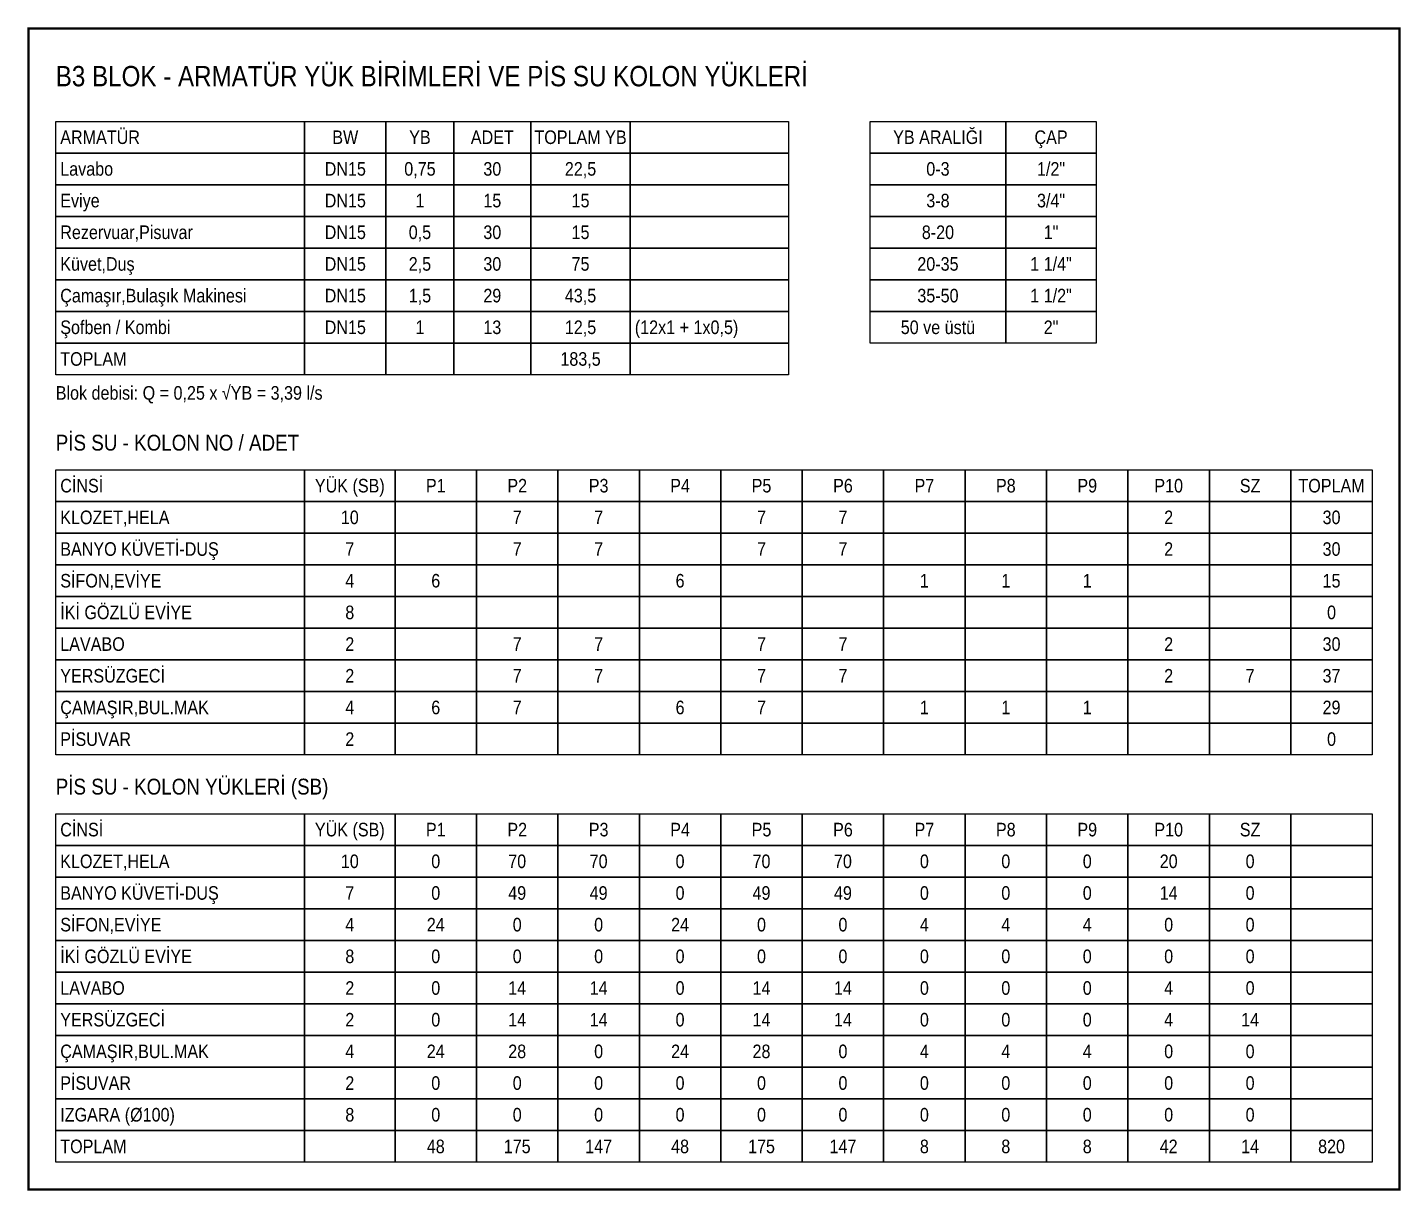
# Model space of a CAD drawing. Header units: centimetres. Extents: x 302242 to 303946, y -488437 to -486502.
# Drawn here: x 302242 to 302848, y -488437 to -487923 of the extents above; entities that cross this region are included whole.
import ezdxf
from ezdxf.enums import TextEntityAlignment as Align

# ---------------------------------------------------------------- set-up
doc = ezdxf.new("R2010")
doc.units = ezdxf.units.CM
doc.layers.add('MTY-HESAP', color=1, linetype='Continuous')
doc.layers.add('MTY-HESAP-YAZI', color=7, linetype='Continuous')
doc.styles.add('ROTAS', font='arial.ttf')

msp = doc.modelspace()

# ---------------------------------------------------------------- linework, layer by layer
at = {"layer": 'MTY-HESAP', "const_width": 1}
msp.add_lwpolyline([(302242, -488436.2), (302848, -488436.2), (302848, -487923.2), (302242, -487923.2)], close=True, dxfattribs=at)
at = {"layer": 'MTY-HESAP'}
for points in [[(302254, -487964.2), (302364, -487964.2), (302364, -487978.2), (302254, -487978.2)], [(302364, -487964.2), (302400, -487964.2), (302400, -487978.2), (302364, -487978.2)], [(302400, -487964.2), (302430, -487964.2), (302430, -487978.2), (302400, -487978.2)], [(302430, -487964.2), (302464, -487964.2), (302464, -487978.2), (302430, -487978.2)], [(302464, -487964.2), (302508, -487964.2), (302508, -487978.2), (302464, -487978.2)], [(302508, -487964.2), (302578, -487964.2), (302578, -487978.2), (302508, -487978.2)], [(302614, -487964.2), (302674, -487964.2), (302674, -487978.2), (302614, -487978.2)], [(302674, -487964.2), (302714, -487964.2), (302714, -487978.2), (302674, -487978.2)], [(302254, -487978.2), (302364, -487978.2), (302364, -487992.2), (302254, -487992.2)], [(302364, -487978.2), (302400, -487978.2), (302400, -487992.2), (302364, -487992.2)], [(302400, -487978.2), (302430, -487978.2), (302430, -487992.2), (302400, -487992.2)], [(302430, -487978.2), (302464, -487978.2), (302464, -487992.2), (302430, -487992.2)], [(302464, -487978.2), (302508, -487978.2), (302508, -487992.2), (302464, -487992.2)], [(302508, -487978.2), (302578, -487978.2), (302578, -487992.2), (302508, -487992.2)], [(302614, -487978.2), (302674, -487978.2), (302674, -487992.2), (302614, -487992.2)], [(302674, -487978.2), (302714, -487978.2), (302714, -487992.2), (302674, -487992.2)], [(302254, -487992.2), (302364, -487992.2), (302364, -488006.2), (302254, -488006.2)], [(302364, -487992.2), (302400, -487992.2), (302400, -488006.2), (302364, -488006.2)], [(302400, -487992.2), (302430, -487992.2), (302430, -488006.2), (302400, -488006.2)], [(302430, -487992.2), (302464, -487992.2), (302464, -488006.2), (302430, -488006.2)], [(302464, -487992.2), (302508, -487992.2), (302508, -488006.2), (302464, -488006.2)], [(302508, -487992.2), (302578, -487992.2), (302578, -488006.2), (302508, -488006.2)], [(302614, -487992.2), (302674, -487992.2), (302674, -488006.2), (302614, -488006.2)], [(302674, -487992.2), (302714, -487992.2), (302714, -488006.2), (302674, -488006.2)], [(302254, -488006.2), (302364, -488006.2), (302364, -488020.2), (302254, -488020.2)], [(302364, -488006.2), (302400, -488006.2), (302400, -488020.2), (302364, -488020.2)], [(302400, -488006.2), (302430, -488006.2), (302430, -488020.2), (302400, -488020.2)], [(302430, -488006.2), (302464, -488006.2), (302464, -488020.2), (302430, -488020.2)], [(302464, -488006.2), (302508, -488006.2), (302508, -488020.2), (302464, -488020.2)], [(302508, -488006.2), (302578, -488006.2), (302578, -488020.2), (302508, -488020.2)], [(302614, -488006.2), (302674, -488006.2), (302674, -488020.2), (302614, -488020.2)], [(302674, -488006.2), (302714, -488006.2), (302714, -488020.2), (302674, -488020.2)], [(302254, -488020.2), (302364, -488020.2), (302364, -488034.2), (302254, -488034.2)], [(302364, -488020.2), (302400, -488020.2), (302400, -488034.2), (302364, -488034.2)], [(302400, -488020.2), (302430, -488020.2), (302430, -488034.2), (302400, -488034.2)], [(302430, -488020.2), (302464, -488020.2), (302464, -488034.2), (302430, -488034.2)], [(302464, -488020.2), (302508, -488020.2), (302508, -488034.2), (302464, -488034.2)], [(302508, -488020.2), (302578, -488020.2), (302578, -488034.2), (302508, -488034.2)], [(302614, -488020.2), (302674, -488020.2), (302674, -488034.2), (302614, -488034.2)], [(302674, -488020.2), (302714, -488020.2), (302714, -488034.2), (302674, -488034.2)], [(302254, -488034.2), (302364, -488034.2), (302364, -488048.2), (302254, -488048.2)], [(302364, -488034.2), (302400, -488034.2), (302400, -488048.2), (302364, -488048.2)], [(302400, -488034.2), (302430, -488034.2), (302430, -488048.2), (302400, -488048.2)], [(302430, -488034.2), (302464, -488034.2), (302464, -488048.2), (302430, -488048.2)], [(302464, -488034.2), (302508, -488034.2), (302508, -488048.2), (302464, -488048.2)], [(302508, -488034.2), (302578, -488034.2), (302578, -488048.2), (302508, -488048.2)], [(302614, -488034.2), (302674, -488034.2), (302674, -488048.2), (302614, -488048.2)], [(302674, -488034.2), (302714, -488034.2), (302714, -488048.2), (302674, -488048.2)], [(302254, -488048.2), (302364, -488048.2), (302364, -488062.2), (302254, -488062.2)], [(302364, -488048.2), (302400, -488048.2), (302400, -488062.2), (302364, -488062.2)], [(302400, -488048.2), (302430, -488048.2), (302430, -488062.2), (302400, -488062.2)], [(302430, -488048.2), (302464, -488048.2), (302464, -488062.2), (302430, -488062.2)], [(302464, -488048.2), (302508, -488048.2), (302508, -488062.2), (302464, -488062.2)], [(302508, -488048.2), (302578, -488048.2), (302578, -488062.2), (302508, -488062.2)], [(302614, -488048.2), (302674, -488048.2), (302674, -488062.2), (302614, -488062.2)], [(302674, -488048.2), (302714, -488048.2), (302714, -488062.2), (302674, -488062.2)], [(302254, -488062.2), (302364, -488062.2), (302364, -488076.2), (302254, -488076.2)], [(302364, -488062.2), (302400, -488062.2), (302400, -488076.2), (302364, -488076.2)], [(302400, -488062.2), (302430, -488062.2), (302430, -488076.2), (302400, -488076.2)], [(302430, -488062.2), (302464, -488062.2), (302464, -488076.2), (302430, -488076.2)], [(302464, -488062.2), (302508, -488062.2), (302508, -488076.2), (302464, -488076.2)], [(302508, -488062.2), (302578, -488062.2), (302578, -488076.2), (302508, -488076.2)], [(302254, -488118.2), (302364, -488118.2), (302364, -488132.2), (302254, -488132.2)], [(302364, -488118.2), (302404, -488118.2), (302404, -488132.2), (302364, -488132.2)], [(302404, -488118.2), (302440, -488118.2), (302440, -488132.2), (302404, -488132.2)], [(302440, -488118.2), (302476, -488118.2), (302476, -488132.2), (302440, -488132.2)], [(302476, -488118.2), (302512, -488118.2), (302512, -488132.2), (302476, -488132.2)], [(302512, -488118.2), (302548, -488118.2), (302548, -488132.2), (302512, -488132.2)], [(302548, -488118.2), (302584, -488118.2), (302584, -488132.2), (302548, -488132.2)], [(302584, -488118.2), (302620, -488118.2), (302620, -488132.2), (302584, -488132.2)], [(302620, -488118.2), (302656, -488118.2), (302656, -488132.2), (302620, -488132.2)], [(302656, -488118.2), (302692, -488118.2), (302692, -488132.2), (302656, -488132.2)], [(302692, -488118.2), (302728, -488118.2), (302728, -488132.2), (302692, -488132.2)], [(302728, -488118.2), (302764, -488118.2), (302764, -488132.2), (302728, -488132.2)], [(302764, -488118.2), (302800, -488118.2), (302800, -488132.2), (302764, -488132.2)], [(302800, -488118.2), (302836, -488118.2), (302836, -488132.2), (302800, -488132.2)], [(302254, -488132.2), (302364, -488132.2), (302364, -488146.2), (302254, -488146.2)], [(302364, -488132.2), (302404, -488132.2), (302404, -488146.2), (302364, -488146.2)], [(302404, -488132.2), (302440, -488132.2), (302440, -488146.2), (302404, -488146.2)], [(302440, -488132.2), (302476, -488132.2), (302476, -488146.2), (302440, -488146.2)], [(302476, -488132.2), (302512, -488132.2), (302512, -488146.2), (302476, -488146.2)], [(302512, -488132.2), (302548, -488132.2), (302548, -488146.2), (302512, -488146.2)], [(302548, -488132.2), (302584, -488132.2), (302584, -488146.2), (302548, -488146.2)], [(302584, -488132.2), (302620, -488132.2), (302620, -488146.2), (302584, -488146.2)], [(302620, -488132.2), (302656, -488132.2), (302656, -488146.2), (302620, -488146.2)], [(302656, -488132.2), (302692, -488132.2), (302692, -488146.2), (302656, -488146.2)], [(302692, -488132.2), (302728, -488132.2), (302728, -488146.2), (302692, -488146.2)], [(302728, -488132.2), (302764, -488132.2), (302764, -488146.2), (302728, -488146.2)], [(302764, -488132.2), (302800, -488132.2), (302800, -488146.2), (302764, -488146.2)], [(302800, -488132.2), (302836, -488132.2), (302836, -488146.2), (302800, -488146.2)], [(302254, -488146.2), (302364, -488146.2), (302364, -488160.2), (302254, -488160.2)], [(302364, -488146.2), (302404, -488146.2), (302404, -488160.2), (302364, -488160.2)], [(302404, -488146.2), (302440, -488146.2), (302440, -488160.2), (302404, -488160.2)], [(302440, -488146.2), (302476, -488146.2), (302476, -488160.2), (302440, -488160.2)], [(302476, -488146.2), (302512, -488146.2), (302512, -488160.2), (302476, -488160.2)], [(302512, -488146.2), (302548, -488146.2), (302548, -488160.2), (302512, -488160.2)], [(302548, -488146.2), (302584, -488146.2), (302584, -488160.2), (302548, -488160.2)], [(302584, -488146.2), (302620, -488146.2), (302620, -488160.2), (302584, -488160.2)], [(302620, -488146.2), (302656, -488146.2), (302656, -488160.2), (302620, -488160.2)], [(302656, -488146.2), (302692, -488146.2), (302692, -488160.2), (302656, -488160.2)], [(302692, -488146.2), (302728, -488146.2), (302728, -488160.2), (302692, -488160.2)], [(302728, -488146.2), (302764, -488146.2), (302764, -488160.2), (302728, -488160.2)], [(302764, -488146.2), (302800, -488146.2), (302800, -488160.2), (302764, -488160.2)], [(302800, -488146.2), (302836, -488146.2), (302836, -488160.2), (302800, -488160.2)], [(302254, -488160.2), (302364, -488160.2), (302364, -488174.2), (302254, -488174.2)], [(302364, -488160.2), (302404, -488160.2), (302404, -488174.2), (302364, -488174.2)], [(302404, -488160.2), (302440, -488160.2), (302440, -488174.2), (302404, -488174.2)], [(302440, -488160.2), (302476, -488160.2), (302476, -488174.2), (302440, -488174.2)], [(302476, -488160.2), (302512, -488160.2), (302512, -488174.2), (302476, -488174.2)], [(302512, -488160.2), (302548, -488160.2), (302548, -488174.2), (302512, -488174.2)], [(302548, -488160.2), (302584, -488160.2), (302584, -488174.2), (302548, -488174.2)], [(302584, -488160.2), (302620, -488160.2), (302620, -488174.2), (302584, -488174.2)], [(302620, -488160.2), (302656, -488160.2), (302656, -488174.2), (302620, -488174.2)], [(302656, -488160.2), (302692, -488160.2), (302692, -488174.2), (302656, -488174.2)], [(302692, -488160.2), (302728, -488160.2), (302728, -488174.2), (302692, -488174.2)], [(302728, -488160.2), (302764, -488160.2), (302764, -488174.2), (302728, -488174.2)], [(302764, -488160.2), (302800, -488160.2), (302800, -488174.2), (302764, -488174.2)], [(302800, -488160.2), (302836, -488160.2), (302836, -488174.2), (302800, -488174.2)], [(302254, -488174.2), (302364, -488174.2), (302364, -488188.2), (302254, -488188.2)], [(302364, -488174.2), (302404, -488174.2), (302404, -488188.2), (302364, -488188.2)], [(302404, -488174.2), (302440, -488174.2), (302440, -488188.2), (302404, -488188.2)], [(302440, -488174.2), (302476, -488174.2), (302476, -488188.2), (302440, -488188.2)], [(302476, -488174.2), (302512, -488174.2), (302512, -488188.2), (302476, -488188.2)], [(302512, -488174.2), (302548, -488174.2), (302548, -488188.2), (302512, -488188.2)], [(302548, -488174.2), (302584, -488174.2), (302584, -488188.2), (302548, -488188.2)], [(302584, -488174.2), (302620, -488174.2), (302620, -488188.2), (302584, -488188.2)], [(302620, -488174.2), (302656, -488174.2), (302656, -488188.2), (302620, -488188.2)], [(302656, -488174.2), (302692, -488174.2), (302692, -488188.2), (302656, -488188.2)], [(302692, -488174.2), (302728, -488174.2), (302728, -488188.2), (302692, -488188.2)], [(302728, -488174.2), (302764, -488174.2), (302764, -488188.2), (302728, -488188.2)], [(302764, -488174.2), (302800, -488174.2), (302800, -488188.2), (302764, -488188.2)], [(302800, -488174.2), (302836, -488174.2), (302836, -488188.2), (302800, -488188.2)], [(302254, -488188.2), (302364, -488188.2), (302364, -488202.2), (302254, -488202.2)], [(302364, -488188.2), (302404, -488188.2), (302404, -488202.2), (302364, -488202.2)], [(302404, -488188.2), (302440, -488188.2), (302440, -488202.2), (302404, -488202.2)], [(302440, -488188.2), (302476, -488188.2), (302476, -488202.2), (302440, -488202.2)], [(302476, -488188.2), (302512, -488188.2), (302512, -488202.2), (302476, -488202.2)], [(302512, -488188.2), (302548, -488188.2), (302548, -488202.2), (302512, -488202.2)], [(302548, -488188.2), (302584, -488188.2), (302584, -488202.2), (302548, -488202.2)], [(302584, -488188.2), (302620, -488188.2), (302620, -488202.2), (302584, -488202.2)], [(302620, -488188.2), (302656, -488188.2), (302656, -488202.2), (302620, -488202.2)], [(302656, -488188.2), (302692, -488188.2), (302692, -488202.2), (302656, -488202.2)], [(302692, -488188.2), (302728, -488188.2), (302728, -488202.2), (302692, -488202.2)], [(302728, -488188.2), (302764, -488188.2), (302764, -488202.2), (302728, -488202.2)], [(302764, -488188.2), (302800, -488188.2), (302800, -488202.2), (302764, -488202.2)], [(302800, -488188.2), (302836, -488188.2), (302836, -488202.2), (302800, -488202.2)], [(302254, -488202.2), (302364, -488202.2), (302364, -488216.2), (302254, -488216.2)], [(302364, -488202.2), (302404, -488202.2), (302404, -488216.2), (302364, -488216.2)], [(302404, -488202.2), (302440, -488202.2), (302440, -488216.2), (302404, -488216.2)], [(302440, -488202.2), (302476, -488202.2), (302476, -488216.2), (302440, -488216.2)], [(302476, -488202.2), (302512, -488202.2), (302512, -488216.2), (302476, -488216.2)], [(302512, -488202.2), (302548, -488202.2), (302548, -488216.2), (302512, -488216.2)], [(302548, -488202.2), (302584, -488202.2), (302584, -488216.2), (302548, -488216.2)], [(302584, -488202.2), (302620, -488202.2), (302620, -488216.2), (302584, -488216.2)], [(302620, -488202.2), (302656, -488202.2), (302656, -488216.2), (302620, -488216.2)], [(302656, -488202.2), (302692, -488202.2), (302692, -488216.2), (302656, -488216.2)], [(302692, -488202.2), (302728, -488202.2), (302728, -488216.2), (302692, -488216.2)], [(302728, -488202.2), (302764, -488202.2), (302764, -488216.2), (302728, -488216.2)], [(302764, -488202.2), (302800, -488202.2), (302800, -488216.2), (302764, -488216.2)], [(302800, -488202.2), (302836, -488202.2), (302836, -488216.2), (302800, -488216.2)], [(302254, -488216.2), (302364, -488216.2), (302364, -488230.2), (302254, -488230.2)], [(302364, -488216.2), (302404, -488216.2), (302404, -488230.2), (302364, -488230.2)], [(302404, -488216.2), (302440, -488216.2), (302440, -488230.2), (302404, -488230.2)], [(302440, -488216.2), (302476, -488216.2), (302476, -488230.2), (302440, -488230.2)], [(302476, -488216.2), (302512, -488216.2), (302512, -488230.2), (302476, -488230.2)], [(302512, -488216.2), (302548, -488216.2), (302548, -488230.2), (302512, -488230.2)], [(302548, -488216.2), (302584, -488216.2), (302584, -488230.2), (302548, -488230.2)], [(302584, -488216.2), (302620, -488216.2), (302620, -488230.2), (302584, -488230.2)], [(302620, -488216.2), (302656, -488216.2), (302656, -488230.2), (302620, -488230.2)], [(302656, -488216.2), (302692, -488216.2), (302692, -488230.2), (302656, -488230.2)], [(302692, -488216.2), (302728, -488216.2), (302728, -488230.2), (302692, -488230.2)], [(302728, -488216.2), (302764, -488216.2), (302764, -488230.2), (302728, -488230.2)], [(302764, -488216.2), (302800, -488216.2), (302800, -488230.2), (302764, -488230.2)], [(302800, -488216.2), (302836, -488216.2), (302836, -488230.2), (302800, -488230.2)], [(302254, -488230.2), (302364, -488230.2), (302364, -488244.2), (302254, -488244.2)], [(302364, -488230.2), (302404, -488230.2), (302404, -488244.2), (302364, -488244.2)], [(302404, -488230.2), (302440, -488230.2), (302440, -488244.2), (302404, -488244.2)], [(302440, -488230.2), (302476, -488230.2), (302476, -488244.2), (302440, -488244.2)], [(302476, -488230.2), (302512, -488230.2), (302512, -488244.2), (302476, -488244.2)], [(302512, -488230.2), (302548, -488230.2), (302548, -488244.2), (302512, -488244.2)], [(302548, -488230.2), (302584, -488230.2), (302584, -488244.2), (302548, -488244.2)], [(302584, -488230.2), (302620, -488230.2), (302620, -488244.2), (302584, -488244.2)], [(302620, -488230.2), (302656, -488230.2), (302656, -488244.2), (302620, -488244.2)], [(302656, -488230.2), (302692, -488230.2), (302692, -488244.2), (302656, -488244.2)], [(302692, -488230.2), (302728, -488230.2), (302728, -488244.2), (302692, -488244.2)], [(302728, -488230.2), (302764, -488230.2), (302764, -488244.2), (302728, -488244.2)], [(302764, -488230.2), (302800, -488230.2), (302800, -488244.2), (302764, -488244.2)], [(302800, -488230.2), (302836, -488230.2), (302836, -488244.2), (302800, -488244.2)], [(302254, -488270.2), (302364, -488270.2), (302364, -488284.2), (302254, -488284.2)], [(302364, -488270.2), (302404, -488270.2), (302404, -488284.2), (302364, -488284.2)], [(302404, -488270.2), (302440, -488270.2), (302440, -488284.2), (302404, -488284.2)], [(302440, -488270.2), (302476, -488270.2), (302476, -488284.2), (302440, -488284.2)], [(302476, -488270.2), (302512, -488270.2), (302512, -488284.2), (302476, -488284.2)], [(302512, -488270.2), (302548, -488270.2), (302548, -488284.2), (302512, -488284.2)], [(302548, -488270.2), (302584, -488270.2), (302584, -488284.2), (302548, -488284.2)], [(302584, -488270.2), (302620, -488270.2), (302620, -488284.2), (302584, -488284.2)], [(302620, -488270.2), (302656, -488270.2), (302656, -488284.2), (302620, -488284.2)], [(302656, -488270.2), (302692, -488270.2), (302692, -488284.2), (302656, -488284.2)], [(302692, -488270.2), (302728, -488270.2), (302728, -488284.2), (302692, -488284.2)], [(302728, -488270.2), (302764, -488270.2), (302764, -488284.2), (302728, -488284.2)], [(302764, -488270.2), (302800, -488270.2), (302800, -488284.2), (302764, -488284.2)], [(302800, -488270.2), (302836, -488270.2), (302836, -488284.2), (302800, -488284.2)], [(302254, -488284.2), (302364, -488284.2), (302364, -488298.2), (302254, -488298.2)], [(302364, -488284.2), (302404, -488284.2), (302404, -488298.2), (302364, -488298.2)], [(302404, -488284.2), (302440, -488284.2), (302440, -488298.2), (302404, -488298.2)], [(302440, -488284.2), (302476, -488284.2), (302476, -488298.2), (302440, -488298.2)], [(302476, -488284.2), (302512, -488284.2), (302512, -488298.2), (302476, -488298.2)], [(302512, -488284.2), (302548, -488284.2), (302548, -488298.2), (302512, -488298.2)], [(302548, -488284.2), (302584, -488284.2), (302584, -488298.2), (302548, -488298.2)], [(302584, -488284.2), (302620, -488284.2), (302620, -488298.2), (302584, -488298.2)], [(302620, -488284.2), (302656, -488284.2), (302656, -488298.2), (302620, -488298.2)], [(302656, -488284.2), (302692, -488284.2), (302692, -488298.2), (302656, -488298.2)], [(302692, -488284.2), (302728, -488284.2), (302728, -488298.2), (302692, -488298.2)], [(302728, -488284.2), (302764, -488284.2), (302764, -488298.2), (302728, -488298.2)], [(302764, -488284.2), (302800, -488284.2), (302800, -488298.2), (302764, -488298.2)], [(302800, -488284.2), (302836, -488284.2), (302836, -488298.2), (302800, -488298.2)], [(302254, -488298.2), (302364, -488298.2), (302364, -488312.2), (302254, -488312.2)], [(302364, -488298.2), (302404, -488298.2), (302404, -488312.2), (302364, -488312.2)], [(302404, -488298.2), (302440, -488298.2), (302440, -488312.2), (302404, -488312.2)], [(302440, -488298.2), (302476, -488298.2), (302476, -488312.2), (302440, -488312.2)], [(302476, -488298.2), (302512, -488298.2), (302512, -488312.2), (302476, -488312.2)], [(302512, -488298.2), (302548, -488298.2), (302548, -488312.2), (302512, -488312.2)], [(302548, -488298.2), (302584, -488298.2), (302584, -488312.2), (302548, -488312.2)], [(302584, -488298.2), (302620, -488298.2), (302620, -488312.2), (302584, -488312.2)], [(302620, -488298.2), (302656, -488298.2), (302656, -488312.2), (302620, -488312.2)], [(302656, -488298.2), (302692, -488298.2), (302692, -488312.2), (302656, -488312.2)], [(302692, -488298.2), (302728, -488298.2), (302728, -488312.2), (302692, -488312.2)], [(302728, -488298.2), (302764, -488298.2), (302764, -488312.2), (302728, -488312.2)], [(302764, -488298.2), (302800, -488298.2), (302800, -488312.2), (302764, -488312.2)], [(302800, -488298.2), (302836, -488298.2), (302836, -488312.2), (302800, -488312.2)], [(302254, -488312.2), (302364, -488312.2), (302364, -488326.2), (302254, -488326.2)], [(302364, -488312.2), (302404, -488312.2), (302404, -488326.2), (302364, -488326.2)], [(302404, -488312.2), (302440, -488312.2), (302440, -488326.2), (302404, -488326.2)], [(302440, -488312.2), (302476, -488312.2), (302476, -488326.2), (302440, -488326.2)], [(302476, -488312.2), (302512, -488312.2), (302512, -488326.2), (302476, -488326.2)], [(302512, -488312.2), (302548, -488312.2), (302548, -488326.2), (302512, -488326.2)], [(302548, -488312.2), (302584, -488312.2), (302584, -488326.2), (302548, -488326.2)], [(302584, -488312.2), (302620, -488312.2), (302620, -488326.2), (302584, -488326.2)], [(302620, -488312.2), (302656, -488312.2), (302656, -488326.2), (302620, -488326.2)], [(302656, -488312.2), (302692, -488312.2), (302692, -488326.2), (302656, -488326.2)], [(302692, -488312.2), (302728, -488312.2), (302728, -488326.2), (302692, -488326.2)], [(302728, -488312.2), (302764, -488312.2), (302764, -488326.2), (302728, -488326.2)], [(302764, -488312.2), (302800, -488312.2), (302800, -488326.2), (302764, -488326.2)], [(302800, -488312.2), (302836, -488312.2), (302836, -488326.2), (302800, -488326.2)], [(302254, -488326.2), (302364, -488326.2), (302364, -488340.2), (302254, -488340.2)], [(302364, -488326.2), (302404, -488326.2), (302404, -488340.2), (302364, -488340.2)], [(302404, -488326.2), (302440, -488326.2), (302440, -488340.2), (302404, -488340.2)], [(302440, -488326.2), (302476, -488326.2), (302476, -488340.2), (302440, -488340.2)], [(302476, -488326.2), (302512, -488326.2), (302512, -488340.2), (302476, -488340.2)], [(302512, -488326.2), (302548, -488326.2), (302548, -488340.2), (302512, -488340.2)], [(302548, -488326.2), (302584, -488326.2), (302584, -488340.2), (302548, -488340.2)], [(302584, -488326.2), (302620, -488326.2), (302620, -488340.2), (302584, -488340.2)], [(302620, -488326.2), (302656, -488326.2), (302656, -488340.2), (302620, -488340.2)], [(302656, -488326.2), (302692, -488326.2), (302692, -488340.2), (302656, -488340.2)], [(302692, -488326.2), (302728, -488326.2), (302728, -488340.2), (302692, -488340.2)], [(302728, -488326.2), (302764, -488326.2), (302764, -488340.2), (302728, -488340.2)], [(302764, -488326.2), (302800, -488326.2), (302800, -488340.2), (302764, -488340.2)], [(302800, -488326.2), (302836, -488326.2), (302836, -488340.2), (302800, -488340.2)], [(302254, -488340.2), (302364, -488340.2), (302364, -488354.2), (302254, -488354.2)], [(302364, -488340.2), (302404, -488340.2), (302404, -488354.2), (302364, -488354.2)], [(302404, -488340.2), (302440, -488340.2), (302440, -488354.2), (302404, -488354.2)], [(302440, -488340.2), (302476, -488340.2), (302476, -488354.2), (302440, -488354.2)], [(302476, -488340.2), (302512, -488340.2), (302512, -488354.2), (302476, -488354.2)], [(302512, -488340.2), (302548, -488340.2), (302548, -488354.2), (302512, -488354.2)], [(302548, -488340.2), (302584, -488340.2), (302584, -488354.2), (302548, -488354.2)], [(302584, -488340.2), (302620, -488340.2), (302620, -488354.2), (302584, -488354.2)], [(302620, -488340.2), (302656, -488340.2), (302656, -488354.2), (302620, -488354.2)], [(302656, -488340.2), (302692, -488340.2), (302692, -488354.2), (302656, -488354.2)], [(302692, -488340.2), (302728, -488340.2), (302728, -488354.2), (302692, -488354.2)], [(302728, -488340.2), (302764, -488340.2), (302764, -488354.2), (302728, -488354.2)], [(302764, -488340.2), (302800, -488340.2), (302800, -488354.2), (302764, -488354.2)], [(302800, -488340.2), (302836, -488340.2), (302836, -488354.2), (302800, -488354.2)], [(302254, -488354.2), (302364, -488354.2), (302364, -488368.2), (302254, -488368.2)], [(302364, -488354.2), (302404, -488354.2), (302404, -488368.2), (302364, -488368.2)], [(302404, -488354.2), (302440, -488354.2), (302440, -488368.2), (302404, -488368.2)], [(302440, -488354.2), (302476, -488354.2), (302476, -488368.2), (302440, -488368.2)], [(302476, -488354.2), (302512, -488354.2), (302512, -488368.2), (302476, -488368.2)], [(302512, -488354.2), (302548, -488354.2), (302548, -488368.2), (302512, -488368.2)], [(302548, -488354.2), (302584, -488354.2), (302584, -488368.2), (302548, -488368.2)], [(302584, -488354.2), (302620, -488354.2), (302620, -488368.2), (302584, -488368.2)], [(302620, -488354.2), (302656, -488354.2), (302656, -488368.2), (302620, -488368.2)], [(302656, -488354.2), (302692, -488354.2), (302692, -488368.2), (302656, -488368.2)], [(302692, -488354.2), (302728, -488354.2), (302728, -488368.2), (302692, -488368.2)], [(302728, -488354.2), (302764, -488354.2), (302764, -488368.2), (302728, -488368.2)], [(302764, -488354.2), (302800, -488354.2), (302800, -488368.2), (302764, -488368.2)], [(302800, -488354.2), (302836, -488354.2), (302836, -488368.2), (302800, -488368.2)], [(302254, -488368.2), (302364, -488368.2), (302364, -488382.2), (302254, -488382.2)], [(302364, -488368.2), (302404, -488368.2), (302404, -488382.2), (302364, -488382.2)], [(302404, -488368.2), (302440, -488368.2), (302440, -488382.2), (302404, -488382.2)], [(302440, -488368.2), (302476, -488368.2), (302476, -488382.2), (302440, -488382.2)], [(302476, -488368.2), (302512, -488368.2), (302512, -488382.2), (302476, -488382.2)], [(302512, -488368.2), (302548, -488368.2), (302548, -488382.2), (302512, -488382.2)], [(302548, -488368.2), (302584, -488368.2), (302584, -488382.2), (302548, -488382.2)], [(302584, -488368.2), (302620, -488368.2), (302620, -488382.2), (302584, -488382.2)], [(302620, -488368.2), (302656, -488368.2), (302656, -488382.2), (302620, -488382.2)], [(302656, -488368.2), (302692, -488368.2), (302692, -488382.2), (302656, -488382.2)], [(302692, -488368.2), (302728, -488368.2), (302728, -488382.2), (302692, -488382.2)], [(302728, -488368.2), (302764, -488368.2), (302764, -488382.2), (302728, -488382.2)], [(302764, -488368.2), (302800, -488368.2), (302800, -488382.2), (302764, -488382.2)], [(302800, -488368.2), (302836, -488368.2), (302836, -488382.2), (302800, -488382.2)], [(302254, -488382.2), (302364, -488382.2), (302364, -488396.2), (302254, -488396.2)], [(302364, -488382.2), (302404, -488382.2), (302404, -488396.2), (302364, -488396.2)], [(302404, -488382.2), (302440, -488382.2), (302440, -488396.2), (302404, -488396.2)], [(302440, -488382.2), (302476, -488382.2), (302476, -488396.2), (302440, -488396.2)], [(302476, -488382.2), (302512, -488382.2), (302512, -488396.2), (302476, -488396.2)], [(302512, -488382.2), (302548, -488382.2), (302548, -488396.2), (302512, -488396.2)], [(302548, -488382.2), (302584, -488382.2), (302584, -488396.2), (302548, -488396.2)], [(302584, -488382.2), (302620, -488382.2), (302620, -488396.2), (302584, -488396.2)], [(302620, -488382.2), (302656, -488382.2), (302656, -488396.2), (302620, -488396.2)], [(302656, -488382.2), (302692, -488382.2), (302692, -488396.2), (302656, -488396.2)], [(302692, -488382.2), (302728, -488382.2), (302728, -488396.2), (302692, -488396.2)], [(302728, -488382.2), (302764, -488382.2), (302764, -488396.2), (302728, -488396.2)], [(302764, -488382.2), (302800, -488382.2), (302800, -488396.2), (302764, -488396.2)], [(302800, -488382.2), (302836, -488382.2), (302836, -488396.2), (302800, -488396.2)], [(302254, -488396.2), (302364, -488396.2), (302364, -488410.2), (302254, -488410.2)], [(302364, -488396.2), (302404, -488396.2), (302404, -488410.2), (302364, -488410.2)], [(302404, -488396.2), (302440, -488396.2), (302440, -488410.2), (302404, -488410.2)], [(302440, -488396.2), (302476, -488396.2), (302476, -488410.2), (302440, -488410.2)], [(302476, -488396.2), (302512, -488396.2), (302512, -488410.2), (302476, -488410.2)], [(302512, -488396.2), (302548, -488396.2), (302548, -488410.2), (302512, -488410.2)], [(302548, -488396.2), (302584, -488396.2), (302584, -488410.2), (302548, -488410.2)], [(302584, -488396.2), (302620, -488396.2), (302620, -488410.2), (302584, -488410.2)], [(302620, -488396.2), (302656, -488396.2), (302656, -488410.2), (302620, -488410.2)], [(302656, -488396.2), (302692, -488396.2), (302692, -488410.2), (302656, -488410.2)], [(302692, -488396.2), (302728, -488396.2), (302728, -488410.2), (302692, -488410.2)], [(302728, -488396.2), (302764, -488396.2), (302764, -488410.2), (302728, -488410.2)], [(302764, -488396.2), (302800, -488396.2), (302800, -488410.2), (302764, -488410.2)], [(302800, -488396.2), (302836, -488396.2), (302836, -488410.2), (302800, -488410.2)], [(302254, -488410.2), (302364, -488410.2), (302364, -488424.2), (302254, -488424.2)], [(302364, -488410.2), (302404, -488410.2), (302404, -488424.2), (302364, -488424.2)], [(302404, -488410.2), (302440, -488410.2), (302440, -488424.2), (302404, -488424.2)], [(302440, -488410.2), (302476, -488410.2), (302476, -488424.2), (302440, -488424.2)], [(302476, -488410.2), (302512, -488410.2), (302512, -488424.2), (302476, -488424.2)], [(302512, -488410.2), (302548, -488410.2), (302548, -488424.2), (302512, -488424.2)], [(302548, -488410.2), (302584, -488410.2), (302584, -488424.2), (302548, -488424.2)], [(302584, -488410.2), (302620, -488410.2), (302620, -488424.2), (302584, -488424.2)], [(302620, -488410.2), (302656, -488410.2), (302656, -488424.2), (302620, -488424.2)], [(302656, -488410.2), (302692, -488410.2), (302692, -488424.2), (302656, -488424.2)], [(302692, -488410.2), (302728, -488410.2), (302728, -488424.2), (302692, -488424.2)], [(302728, -488410.2), (302764, -488410.2), (302764, -488424.2), (302728, -488424.2)], [(302764, -488410.2), (302800, -488410.2), (302800, -488424.2), (302764, -488424.2)], [(302800, -488410.2), (302836, -488410.2), (302836, -488424.2), (302800, -488424.2)]]:
    msp.add_lwpolyline(points, close=True, dxfattribs=at)

# ---------------------------------------------------------------- texts
at = {"layer": 'MTY-HESAP-YAZI', "style": 'ROTAS', "width": 0.85}
for s, height, p in [('B3 BLOK - ARMATÜR YÜK BİRİMLERİ VE PİS SU KOLON YÜKLERİ', 9, (302254, -487944.2)), ('ARMATÜR', 6, (302256, -487971.2)), ('Lavabo', 6, (302256, -487985.2)), ('Eviye', 6, (302256, -487999.2)), ('Rezervuar,Pisuvar', 6, (302256, -488013.2)), ('Küvet,Duş', 6, (302256, -488027.2)), ('Çamaşır,Bulaşık Makinesi', 6, (302256, -488041.2)), ('Şofben / Kombi', 6, (302256, -488055.2)), ('(12x1 + 1x0,5)', 6, (302510, -488055.2)), ('TOPLAM', 6, (302256, -488069.2)), ('Blok debisi: Q = 0,25 x √YB = 3,39 l/s', 6, (302254, -488084.2)), ('PİS SU - KOLON NO / ADET', 7, (302254, -488106.2)), ('CİNSİ', 6, (302256, -488125.2)), ('KLOZET,HELA', 6, (302256, -488139.2)), ('BANYO KÜVETİ-DUŞ', 6, (302256, -488153.2)), ('SİFON,EVİYE', 6, (302256, -488167.2)), ('İKİ GÖZLÜ EVİYE', 6, (302256, -488181.2)), ('LAVABO', 6, (302256, -488195.2)), ('YERSÜZGECİ', 6, (302256, -488209.2)), ('ÇAMAŞIR,BUL.MAK', 6, (302256, -488223.2)), ('PİSUVAR', 6, (302256, -488237.2)), ('PİS SU - KOLON YÜKLERİ (SB)', 7, (302254, -488258.2)), ('CİNSİ', 6, (302256, -488277.2)), ('KLOZET,HELA', 6, (302256, -488291.2)), ('BANYO KÜVETİ-DUŞ', 6, (302256, -488305.2)), ('SİFON,EVİYE', 6, (302256, -488319.2)), ('İKİ GÖZLÜ EVİYE', 6, (302256, -488333.2)), ('LAVABO', 6, (302256, -488347.2)), ('YERSÜZGECİ', 6, (302256, -488361.2)), ('ÇAMAŞIR,BUL.MAK', 6, (302256, -488375.2)), ('PİSUVAR', 6, (302256, -488389.2)), ('IZGARA (Ø100)', 6, (302256, -488403.2)), ('TOPLAM', 6, (302256, -488417.2))]:
    msp.add_text(s, height=height, dxfattribs=at).set_placement(p, align=Align.MIDDLE_LEFT)
for s, p in [('YB ARALIĞI', (302644, -487971.2)), ('BW', (302382, -487971.2)), ('YB', (302415, -487971.2)), ('ADET', (302447, -487971.2)), ('TOPLAM YB', (302486, -487971.2)), ('ÇAP', (302694, -487971.2)), ('DN15', (302382, -487985.2)), ('0,75', (302415, -487985.2)), ('30', (302447, -487985.2)), ('22,5', (302486, -487985.2)), ('0-3', (302644, -487985.2)), ('1/2"', (302694, -487985.2)), ('DN15', (302382, -487999.2)), ('1', (302415, -487999.2)), ('15', (302447, -487999.2)), ('15', (302486, -487999.2)), ('3-8', (302644, -487999.2)), ('3/4"', (302694, -487999.2)), ('DN15', (302382, -488013.2)), ('0,5', (302415, -488013.2)), ('30', (302447, -488013.2)), ('15', (302486, -488013.2)), ('8-20', (302644, -488013.2)), ('1"', (302694, -488013.2)), ('DN15', (302382, -488027.2)), ('2,5', (302415, -488027.2)), ('30', (302447, -488027.2)), ('75', (302486, -488027.2)), ('20-35', (302644, -488027.2)), ('1 1/4"', (302694, -488027.2)), ('DN15', (302382, -488041.2)), ('1,5', (302415, -488041.2)), ('29', (302447, -488041.2)), ('43,5', (302486, -488041.2)), ('35-50', (302644, -488041.2)), ('1 1/2"', (302694, -488041.2)), ('DN15', (302382, -488055.2)), ('1', (302415, -488055.2)), ('13', (302447, -488055.2)), ('12,5', (302486, -488055.2)), ('50 ve üstü', (302644, -488055.2)), ('2"', (302694, -488055.2)), ('183,5', (302486, -488069.2)), ('YÜK (SB)', (302384, -488125.2)), ('P1', (302422, -488125.2)), ('P2', (302458, -488125.2)), ('P3', (302494, -488125.2)), ('P4', (302530, -488125.2)), ('P5', (302566, -488125.2)), ('P6', (302602, -488125.2)), ('P7', (302638, -488125.2)), ('P8', (302674, -488125.2)), ('P9', (302710, -488125.2)), ('P10', (302746, -488125.2)), ('SZ', (302782, -488125.2)), ('TOPLAM', (302818, -488125.2)), ('10', (302384, -488139.2)), ('7', (302458, -488139.2)), ('7', (302494, -488139.2)), ('7', (302566, -488139.2)), ('7', (302602, -488139.2)), ('2', (302746, -488139.2)), ('30', (302818, -488139.2)), ('7', (302384, -488153.2)), ('7', (302458, -488153.2)), ('7', (302494, -488153.2)), ('7', (302566, -488153.2)), ('7', (302602, -488153.2)), ('2', (302746, -488153.2)), ('30', (302818, -488153.2)), ('4', (302384, -488167.2)), ('6', (302422, -488167.2)), ('6', (302530, -488167.2)), ('1', (302638, -488167.2)), ('1', (302674, -488167.2)), ('1', (302710, -488167.2)), ('15', (302818, -488167.2)), ('8', (302384, -488181.2)), ('0', (302818, -488181.2)), ('2', (302384, -488195.2)), ('7', (302458, -488195.2)), ('7', (302494, -488195.2)), ('7', (302566, -488195.2)), ('7', (302602, -488195.2)), ('2', (302746, -488195.2)), ('30', (302818, -488195.2)), ('2', (302384, -488209.2)), ('7', (302458, -488209.2)), ('7', (302494, -488209.2)), ('7', (302566, -488209.2)), ('7', (302602, -488209.2)), ('2', (302746, -488209.2)), ('7', (302782, -488209.2)), ('37', (302818, -488209.2)), ('4', (302384, -488223.2)), ('6', (302422, -488223.2)), ('7', (302458, -488223.2)), ('6', (302530, -488223.2)), ('7', (302566, -488223.2)), ('1', (302638, -488223.2)), ('1', (302674, -488223.2)), ('1', (302710, -488223.2)), ('29', (302818, -488223.2)), ('2', (302384, -488237.2)), ('0', (302818, -488237.2)), ('YÜK (SB)', (302384, -488277.2)), ('P1', (302422, -488277.2)), ('P2', (302458, -488277.2)), ('P3', (302494, -488277.2)), ('P4', (302530, -488277.2)), ('P5', (302566, -488277.2)), ('P6', (302602, -488277.2)), ('P7', (302638, -488277.2)), ('P8', (302674, -488277.2)), ('P9', (302710, -488277.2)), ('P10', (302746, -488277.2)), ('SZ', (302782, -488277.2)), ('10', (302384, -488291.2)), ('0', (302422, -488291.2)), ('70', (302458, -488291.2)), ('70', (302494, -488291.2)), ('0', (302530, -488291.2)), ('70', (302566, -488291.2)), ('70', (302602, -488291.2)), ('0', (302638, -488291.2)), ('0', (302674, -488291.2)), ('0', (302710, -488291.2)), ('20', (302746, -488291.2)), ('0', (302782, -488291.2)), ('7', (302384, -488305.2)), ('0', (302422, -488305.2)), ('49', (302458, -488305.2)), ('49', (302494, -488305.2)), ('0', (302530, -488305.2)), ('49', (302566, -488305.2)), ('49', (302602, -488305.2)), ('0', (302638, -488305.2)), ('0', (302674, -488305.2)), ('0', (302710, -488305.2)), ('14', (302746, -488305.2)), ('0', (302782, -488305.2)), ('4', (302384, -488319.2)), ('24', (302422, -488319.2)), ('0', (302458, -488319.2)), ('0', (302494, -488319.2)), ('24', (302530, -488319.2)), ('0', (302566, -488319.2)), ('0', (302602, -488319.2)), ('4', (302638, -488319.2)), ('4', (302674, -488319.2)), ('4', (302710, -488319.2)), ('0', (302746, -488319.2)), ('0', (302782, -488319.2)), ('8', (302384, -488333.2)), ('0', (302422, -488333.2)), ('0', (302458, -488333.2)), ('0', (302494, -488333.2)), ('0', (302530, -488333.2)), ('0', (302566, -488333.2)), ('0', (302602, -488333.2)), ('0', (302638, -488333.2)), ('0', (302674, -488333.2)), ('0', (302710, -488333.2)), ('0', (302746, -488333.2)), ('0', (302782, -488333.2)), ('2', (302384, -488347.2)), ('0', (302422, -488347.2)), ('14', (302458, -488347.2)), ('14', (302494, -488347.2)), ('0', (302530, -488347.2)), ('14', (302566, -488347.2)), ('14', (302602, -488347.2)), ('0', (302638, -488347.2)), ('0', (302674, -488347.2)), ('0', (302710, -488347.2)), ('4', (302746, -488347.2)), ('0', (302782, -488347.2)), ('2', (302384, -488361.2)), ('0', (302422, -488361.2)), ('14', (302458, -488361.2)), ('14', (302494, -488361.2)), ('0', (302530, -488361.2)), ('14', (302566, -488361.2)), ('14', (302602, -488361.2)), ('0', (302638, -488361.2)), ('0', (302674, -488361.2)), ('0', (302710, -488361.2)), ('4', (302746, -488361.2)), ('14', (302782, -488361.2)), ('4', (302384, -488375.2)), ('24', (302422, -488375.2)), ('28', (302458, -488375.2)), ('0', (302494, -488375.2)), ('24', (302530, -488375.2)), ('28', (302566, -488375.2)), ('0', (302602, -488375.2)), ('4', (302638, -488375.2)), ('4', (302674, -488375.2)), ('4', (302710, -488375.2)), ('0', (302746, -488375.2)), ('0', (302782, -488375.2)), ('2', (302384, -488389.2)), ('0', (302422, -488389.2)), ('0', (302458, -488389.2)), ('0', (302494, -488389.2)), ('0', (302530, -488389.2)), ('0', (302566, -488389.2)), ('0', (302602, -488389.2)), ('0', (302638, -488389.2)), ('0', (302674, -488389.2)), ('0', (302710, -488389.2)), ('0', (302746, -488389.2)), ('0', (302782, -488389.2)), ('8', (302384, -488403.2)), ('0', (302422, -488403.2)), ('0', (302458, -488403.2)), ('0', (302494, -488403.2)), ('0', (302530, -488403.2)), ('0', (302566, -488403.2)), ('0', (302602, -488403.2)), ('0', (302638, -488403.2)), ('0', (302674, -488403.2)), ('0', (302710, -488403.2)), ('0', (302746, -488403.2)), ('0', (302782, -488403.2)), ('48', (302422, -488417.2)), ('175', (302458, -488417.2)), ('147', (302494, -488417.2)), ('48', (302530, -488417.2)), ('175', (302566, -488417.2)), ('147', (302602, -488417.2)), ('8', (302638, -488417.2)), ('8', (302674, -488417.2)), ('8', (302710, -488417.2)), ('42', (302746, -488417.2)), ('14', (302782, -488417.2)), ('820', (302818, -488417.2))]:
    msp.add_text(s, height=6, dxfattribs=at).set_placement(p, align=Align.MIDDLE_CENTER)

doc.saveas('drawing.dxf')
